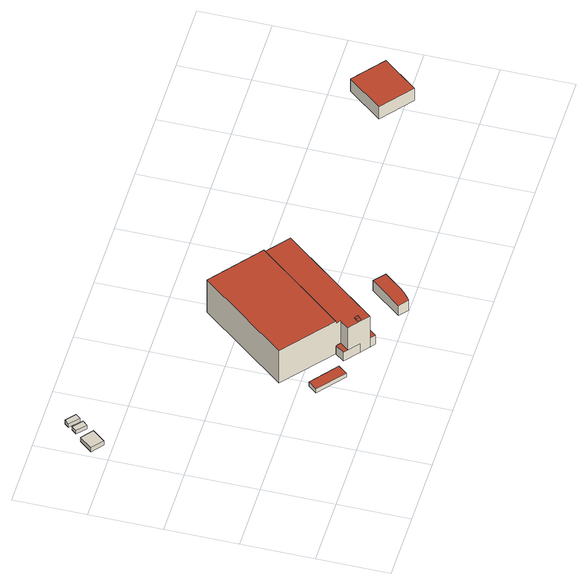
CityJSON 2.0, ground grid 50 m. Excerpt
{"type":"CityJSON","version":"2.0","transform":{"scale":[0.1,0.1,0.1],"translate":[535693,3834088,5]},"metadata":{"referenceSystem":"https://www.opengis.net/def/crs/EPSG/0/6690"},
"CityObjects":{
"building1":{"type":"Building","attributes":{"class":"3001","measuredHeight":4.1,"BuildingDetailAttribute.specifiedBuildingCoverageRate":0.8,"BuildingDetailAttribute.surveyYear":2017,"BuildingIDAttribute.prefecture":"27","BuildingIDAttribute.city":"27104"},"geometry":[{"type":"Solid","lod":"1","boundaries":[[[[0,1,2,3]],[[2,4,5,3]],[[1,6,4,2]],[[0,7,6,1]],[[3,5,7,0]],[[4,6,7,5]]]]}]},
"building2":{"type":"Building","attributes":{"class":"3001","measuredHeight":3.3,"BuildingDetailAttribute.specifiedBuildingCoverageRate":0.8,"BuildingDetailAttribute.surveyYear":2017,"BuildingIDAttribute.prefecture":"27","BuildingIDAttribute.city":"27104"},"geometry":[{"type":"Solid","lod":"1","boundaries":[[[[8,9,10,11]],[[10,12,13,11]],[[9,14,12,10]],[[8,15,14,9]],[[11,13,15,8]],[[12,14,15,13]]]]}]},
"building3":{"type":"Building","attributes":{"class":"3001","measuredHeight":3.5,"BuildingDetailAttribute.specifiedBuildingCoverageRate":0.8,"BuildingDetailAttribute.surveyYear":2017,"BuildingIDAttribute.prefecture":"27","BuildingIDAttribute.city":"27104"},"geometry":[{"type":"Solid","lod":"1","boundaries":[[[[16,17,18,19]],[[18,20,21,19]],[[17,22,20,18]],[[16,23,22,17]],[[19,21,23,16]],[[20,22,23,21]]]]}]},
"building4":{"type":"Building","attributes":{"区名":"此花区","町丁目名称":"夢洲東１丁目","街区番号":0,"class":"3001","usage":"431","measuredHeight":3.6,"storeysAboveGround":4,"BuildingDetailAttribute.buildingRoofEdgeArea":185.25,"BuildingDetailAttribute.buildingStructureType":"603","BuildingDetailAttribute.buildingStructureOrgType":"3","BuildingDetailAttribute.detailedUsage":"1720","BuildingDetailAttribute.specifiedBuildingCoverageRate":0.6,"BuildingDetailAttribute.surveyYear":2021,"BuildingIDAttribute.prefecture":"27","BuildingIDAttribute.city":"27104"},"geometry":[{"type":"Solid","lod":"2","boundaries":[[[[24,25,26,27]],[[28,29,30,31]],[[28,24,27,29]],[[30,26,25,31]],[[29,27,26,30]],[[31,25,24,28]]]],"semantics":{"surfaces":[{"type":"GroundSurface"},{"type":"RoofSurface"},{"type":"WallSurface"}],"values":[[0,1,2,2,2,2]]}}]},
"building5":{"type":"Building","attributes":{"区名":"此花区","町丁目名称":"夢洲東１丁目","街区番号":0,"class":"3002","usage":"431","measuredHeight":29.9,"storeysAboveGround":4,"BuildingDetailAttribute.buildingRoofEdgeArea":5143.32,"BuildingDetailAttribute.buildingStructureType":"603","BuildingDetailAttribute.buildingStructureOrgType":"3","BuildingDetailAttribute.detailedUsage":"1720","BuildingDetailAttribute.specifiedBuildingCoverageRate":0.6,"BuildingDetailAttribute.surveyYear":2021,"BuildingIDAttribute.prefecture":"27","BuildingIDAttribute.city":"27104"},"geometry":[{"type":"Solid","lod":"2","boundaries":[[[[32,33,34,35,36,37,38,39,40]],[[41,42,43,44]],[[45,46,47,48]],[[49,50,51,52,53]],[[54,55,56,57,58,59,60],[61,62,63,64,65,66,67]],[[62,61,46,45,63]],[[66,47,46,67]],[[37,58,57,41,44,38]],[[50,49,59,58,37,36]],[[56,42,41,57]],[[63,45,64]],[[52,34,33,53]],[[56,55,40,39,43,42]],[[59,49,53,33,32,54,60]],[[67,46,61]],[[43,39,38,44]],[[54,32,40,55]],[[36,35,51,50]],[[65,48,47,66]],[[51,35,34,52]],[[64,45,48,65]]]],"semantics":{"surfaces":[{"type":"GroundSurface"},{"type":"RoofSurface"},{"type":"WallSurface"}],"values":[[0,1,1,1,1,1,2,2,2,2,2,2,2,2,2,2,2,2,2,2,2]]}}]},
"building6":{"type":"Building","attributes":{"class":"3003","measuredHeight":8.1,"BuildingDetailAttribute.specifiedBuildingCoverageRate":0.6,"BuildingDetailAttribute.surveyYear":2021,"BuildingIDAttribute.prefecture":"27","BuildingIDAttribute.city":"27104"},"geometry":[{"type":"Solid","lod":"2","boundaries":[[[[68,69,70,71]],[[72,73,74,75]],[[72,68,71,73]],[[73,71,70,74]],[[74,70,69,75]],[[75,69,68,72]]]],"semantics":{"surfaces":[{"type":"GroundSurface"},{"type":"RoofSurface"},{"type":"WallSurface"}],"values":[[0,1,2,2,2,2]]}}]},
"building7":{"type":"Building","attributes":{"区名":"此花区","町丁目名称":"夢洲東１丁目","街区番号":0,"class":"3001","usage":"431","measuredHeight":8.8,"storeysAboveGround":4,"BuildingDetailAttribute.buildingRoofEdgeArea":226.9,"BuildingDetailAttribute.buildingStructureType":"603","BuildingDetailAttribute.buildingStructureOrgType":"3","BuildingDetailAttribute.detailedUsage":"1720","BuildingDetailAttribute.specifiedBuildingCoverageRate":0.6,"BuildingDetailAttribute.surveyYear":2021,"BuildingIDAttribute.prefecture":"27","BuildingIDAttribute.city":"27104"},"geometry":[{"type":"Solid","lod":"2","boundaries":[[[[76,77,78,79,80,81,82,83]],[[84,85,86,87,88,89,90,91]],[[91,81,80,84]],[[89,83,82,90]],[[87,77,76,88]],[[90,82,81,91]],[[85,79,78,86]],[[88,76,83,89]],[[84,80,79,85]],[[86,78,77,87]]]],"semantics":{"surfaces":[{"type":"GroundSurface"},{"type":"RoofSurface"},{"type":"WallSurface"}],"values":[[0,1,2,2,2,2,2,2,2,2]]}}]},
"building8":{"type":"Building","attributes":{"class":"3003","measuredHeight":11.1,"BuildingDetailAttribute.specifiedBuildingCoverageRate":0.6,"BuildingDetailAttribute.surveyYear":2021,"BuildingIDAttribute.prefecture":"27","BuildingIDAttribute.city":"27104"},"geometry":[{"type":"Solid","lod":"2","boundaries":[[[[92,93,94,95]],[[96,97,98,99]],[[99,93,92,96]],[[96,92,95,97]],[[97,95,94,98]],[[98,94,93,99]]]],"semantics":{"surfaces":[{"type":"GroundSurface"},{"type":"RoofSurface"},{"type":"WallSurface"}],"values":[[0,1,2,2,2,2]]}}]}
},
"vertices":[
[9,1617,52],[79,1704,52],[157,1640,52],[87,1554,52],[157,1640,92],[87,1554,92],[79,1704,92],[9,1617,92],
[135,1749,52],[164,1783,52],[228,1728,52],[199,1694,52],[228,1728,85],[199,1694,85],[164,1783,85],[135,1749,85],
[179,1810,52],[206,1843,52],[273,1788,52],[246,1755,52],[273,1788,86],[246,1755,86],[206,1843,86],[179,1810,86],
[1155,294,16],[1106,233,16],[921,382,16],[969,443,16],[1155,294,52],[969,443,52],[921,382,52],[1106,233,52],
[1402,157,17],[1340,206,17],[1239,288,17],[1288,349,17],[1316,326,17],[1316,327,17],[942,632,17],[1434,1239,17],[1941,825,17],[1286,351,315],[1778,958,315],[1434,1239,308],[942,632,308],[1351,235,304],[1370,218,304],[1381,232,304],[1362,248,304],[1267,266,95],[1316,326,95],[1288,349,95],[1239,288,95],[1340,206,95],[1402,157,297],[1941,825,297],[1778,958,297],[1286,351,297],[1316,327,297],[1267,266,297],[1353,196,297],[1359,204,297],[1355,207,297],[1339,220,297],[1351,235,297],[1362,248,297],[1381,232,297],[1370,218,297],
[1935,814,18],[1967,788,18],[1436,129,18],[1404,155,18],[1935,814,99],[1404,155,99],[1436,129,99],[1967,788,99],
[1802,20,20],[1780,5,20],[1718,56,20],[1892,270,20],[1970,206,20],[1868,80,20],[1845,55,20],[1821,36,20],[1970,206,108],[1892,270,108],[1718,56,108],[1780,5,108],[1802,20,108],[1821,36,108],[1845,55,108],[1868,80,108],
[3597,457,10],[3379,634,10],[3574,873,10],[3792,697,10],[3597,457,120],[3792,697,120],[3574,873,120],[3379,634,120]
]}
